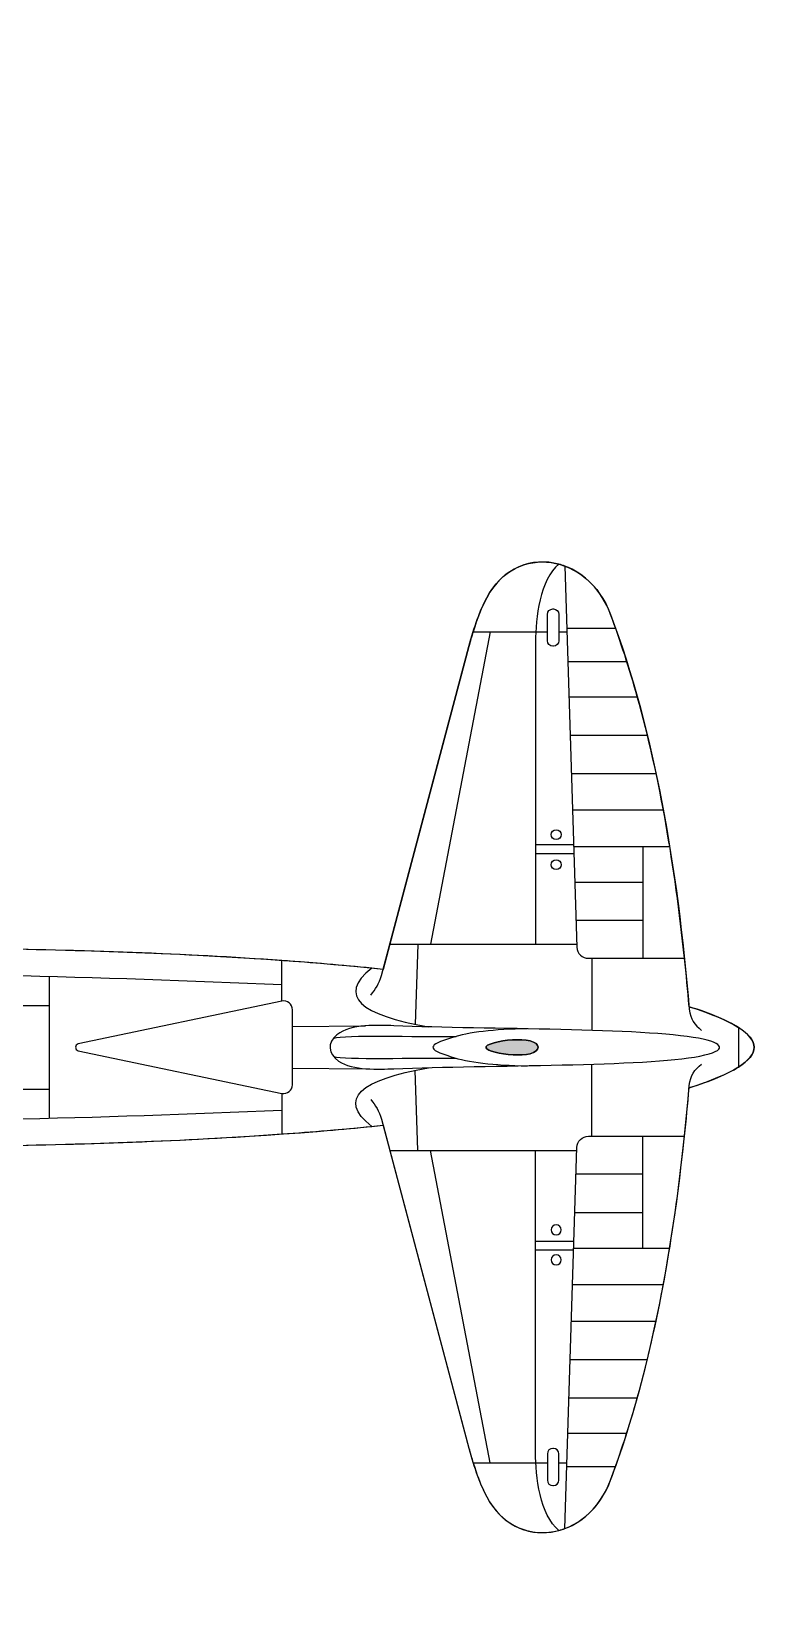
# Model space of a CAD drawing. Extents: x 34 to 386, y 42 to 323.
# Drawn here: x 132.6 to 183, y 111 to 217 of the extents above; entities that cross this region are included whole.
import ezdxf

# ---------------------------------------------------------------- set-up
doc = ezdxf.new("R2010")
doc.units = 0
doc.header["$MEASUREMENT"] = 0
doc.layers.add('4-VIEW', color=7, linetype='CONTINUOUS')
doc.layers.add('SOLIDS', color=7, linetype='CONTINUOUS')

msp = doc.modelspace()

# ---------------------------------------------------------------- hatches: boundary and pattern name
at = {"layer": 'SOLIDS'}
h = msp.add_hatch(color=7, dxfattribs=at)
edge = h.paths.add_edge_path()
edge.add_spline(control_points=[(163.9, 148.48), (163.07, 148.24), (163.25, 148.03), (163.97, 147.84), (164.66, 147.65), (165.71, 147.59), (166.34, 147.74), (167.04, 147.91), (167.05, 148.43), (166.34, 148.61), (165.69, 148.76), (164.58, 148.68), (163.9, 148.48)], knot_values=[0, 0, 0, 0, 1, 1, 1, 2, 2, 2, 3, 3, 3, 4, 4, 4, 4], degree=3, periodic=1)

# ---------------------------------------------------------------- linework, layer by layer
at = {"layer": '4-VIEW', "color": 7}
for points in [[(163.64, 176.32), (159.58, 155.15)], [(162.48, 176.32), (167.5, 176.32)], [(168.28, 176.32), (168.83, 176.32)], [(168.82, 176.56), (172.11, 176.56)], [(168.89, 174.31), (172.86, 174.31)], [(168.97, 171.92), (173.59, 171.92)], [(169.05, 169.32), (174.26, 169.32)], [(169.13, 166.73), (174.82, 166.73)], [(169.21, 164.25), (175.34, 164.25)], [(166.7, 161.9), (169.27, 161.9)], [(166.7, 161.31), (169.29, 161.31)], [(169.29, 161.77), (175.78, 161.77)], [(173.97, 161.77), (173.97, 154.2)], [(169.36, 159.37), (173.97, 159.37)], [(173.97, 156.76), (169.45, 156.76)], [(156.83, 155.15), (169.48, 155.15)], [(158.73, 155.15), (158.56, 149.72)], [(149.52, 151.3), (149.52, 154.05)], [(170.52, 154.2), (170.52, 149.32)], [(133.79, 152.98), (133.79, 143.37)], [(127.82, 151), (133.79, 151)], [(150.24, 149.59), (155.2, 149.63)], [(180.44, 149.51), (180.44, 146.83)], [(150.24, 146.75), (155.19, 146.72)], [(158.73, 141.19), (158.56, 146.62)], [(170.52, 142.14), (170.52, 147.02)], [(127.82, 145.34), (133.79, 145.34)], [(149.52, 145.05), (149.52, 142.3)], [(173.97, 134.57), (173.97, 142.14)], [(156.83, 141.19), (169.48, 141.19)], [(163.64, 120.02), (159.58, 141.19)], [(173.97, 139.58), (169.45, 139.58)], [(169.36, 136.98), (173.97, 136.98)], [(166.7, 135.04), (169.29, 135.04)], [(166.7, 134.45), (169.27, 134.45)], [(169.29, 134.57), (175.78, 134.57)], [(169.21, 132.09), (175.34, 132.09)], [(169.13, 129.61), (174.82, 129.61)], [(169.05, 127.03), (174.26, 127.03)], [(168.97, 124.42), (173.59, 124.42)], [(168.89, 122.04), (172.86, 122.04)], [(162.48, 120.02), (167.5, 120.02)], [(168.28, 120.02), (168.83, 120.02)], [(168.82, 119.78), (172.11, 119.78)]]:
    msp.add_lwpolyline(points, dxfattribs=at)
for points, knots in [([(155.56, 151.71), (155.86, 152.11), (156.12, 152.48), (156.27, 153.04), (156.27, 153.04), (162.19, 175.33), (162.19, 175.33), (162.54, 176.66), (162.94, 177.76), (163.4, 178.63), (165.39, 182.37), (170.24, 181.61), (171.78, 177.5), (174.75, 169.55), (176.29, 160.44), (177.11, 150.76), (177.17, 150.05), (177.49, 149.69), (177.93, 149.32)], [0, 0, 0, 0, 1, 1, 1, 2, 2, 2, 3, 3, 3, 4, 4, 4, 5, 5, 5, 6, 6, 6, 6]), ([(168.28, 180.9), (167, 179.88), (166.7, 177.22), (166.7, 175.65), (166.7, 175.65), (166.7, 155.15), (166.7, 155.15)], [0, 0, 0, 0, 1, 1, 1, 2, 2, 2, 2]), ([(168.69, 180.77), (168.69, 180.77), (169.5, 154.96), (169.5, 154.96), (169.51, 154.54), (169.86, 154.2), (170.28, 154.2), (170.28, 154.2), (176.78, 154.2), (176.78, 154.2)], [0, 0, 0, 0, 1, 1, 1, 2, 2, 2, 3, 3, 3, 3]), ([(167.87, 175.35), (167.87, 175.35), (167.92, 175.35), (167.92, 175.35), (168.12, 175.35), (168.28, 175.51), (168.28, 175.71), (168.28, 175.71), (168.28, 177.5), (168.28, 177.5), (168.28, 177.7), (168.12, 177.87), (167.92, 177.87), (167.92, 177.87), (167.87, 177.87), (167.87, 177.87), (167.67, 177.87), (167.5, 177.7), (167.5, 177.5), (167.5, 177.5), (167.5, 175.71), (167.5, 175.71), (167.5, 175.51), (167.67, 175.35), (167.87, 175.35), (167.87, 175.35), (167.87, 175.35), (167.87, 175.35)], [0, 0, 0, 0, 1, 1, 1, 2, 2, 2, 3, 3, 3, 4, 4, 4, 5, 5, 5, 6, 6, 6, 7, 7, 7, 8, 8, 8, 9, 9, 9, 9]), ([(168.1, 162.24), (168.28, 162.24), (168.44, 162.39), (168.44, 162.58), (168.44, 162.76), (168.28, 162.91), (168.1, 162.91), (167.91, 162.91), (167.76, 162.76), (167.76, 162.58), (167.76, 162.39), (167.91, 162.24), (168.1, 162.24), (168.1, 162.24), (168.1, 162.24), (168.1, 162.24)], [0, 0, 0, 0, 1, 1, 1, 2, 2, 2, 3, 3, 3, 4, 4, 4, 5, 5, 5, 5]), ([(168.1, 160.21), (168.28, 160.21), (168.44, 160.36), (168.44, 160.54), (168.44, 160.73), (168.28, 160.88), (168.1, 160.88), (167.91, 160.88), (167.76, 160.73), (167.76, 160.54), (167.76, 160.36), (167.91, 160.21), (168.1, 160.21), (168.1, 160.21), (168.1, 160.21), (168.1, 160.21)], [0, 0, 0, 0, 1, 1, 1, 2, 2, 2, 3, 3, 3, 4, 4, 4, 5, 5, 5, 5]), ([(156.4, 153.45), (144.64, 154.67), (131.48, 154.92), (118.01, 154.95), (117.65, 154.95), (117.35, 154.93), (117, 154.88), (103.22, 152.82), (88.05, 151.95), (80.13, 154.47), (79.49, 154.67), (78.92, 154.76), (78.25, 154.78), (53.67, 155.35), (39.48, 153.81), (35.76, 150.13), (34.4, 148.79), (34.51, 147.34), (35.91, 146.07), (39.85, 142.5), (53.98, 141), (78.25, 141.56), (78.92, 141.58), (79.49, 141.67), (80.13, 141.88), (88.05, 144.39), (103.22, 143.52), (117, 141.46), (117.35, 141.41), (117.65, 141.39), (118.01, 141.39), (131.48, 141.42), (144.64, 141.67), (156.4, 142.89)], [0, 0, 0, 0, 1, 1, 1, 2, 2, 2, 3, 3, 3, 4, 4, 4, 5, 5, 5, 6, 6, 6, 7, 7, 7, 8, 8, 8, 9, 9, 9, 10, 10, 10, 11, 11, 11, 11]), ([(135.75, 148.4), (135.75, 148.4), (149.52, 151.3), (149.52, 151.3), (149.89, 151.37), (150.24, 151.09), (150.24, 150.72), (150.24, 150.72), (150.24, 145.63), (150.24, 145.63), (150.24, 145.25), (149.89, 144.97), (149.52, 145.05), (149.52, 145.05), (135.75, 147.94), (135.75, 147.94), (135.5, 147.99), (135.5, 148.35), (135.75, 148.4), (135.75, 148.4), (135.75, 148.4), (135.75, 148.4)], [0, 0, 0, 0, 1, 1, 1, 2, 2, 2, 3, 3, 3, 4, 4, 4, 5, 5, 5, 6, 6, 6, 7, 7, 7, 7]), ([(153.26, 149.02), (154.18, 149.78), (156.09, 149.67), (157.1, 149.63), (163.53, 149.37), (173.94, 149.49), (177.74, 148.78), (179.48, 148.46), (179.74, 147.95), (177.83, 147.58), (174.11, 146.85), (163.59, 146.98), (157.1, 146.72), (156.13, 146.68), (154.32, 146.58), (153.37, 147.24), (152.66, 147.74), (152.58, 148.46), (153.26, 149.02), (153.26, 149.02), (153.26, 149.02), (153.26, 149.02)], [0, 0, 0, 0, 1, 1, 1, 2, 2, 2, 3, 3, 3, 4, 4, 4, 5, 5, 5, 6, 6, 6, 7, 7, 7, 7]), ([(166.15, 149.42), (163.86, 149.4), (162.19, 149.19), (161.02, 148.82), (159.39, 148.31), (159.3, 148.07), (160.98, 147.53), (162.15, 147.16), (163.83, 146.94), (166.15, 146.92)], [0, 0, 0, 0, 1, 1, 1, 2, 2, 2, 3, 3, 3, 3]), ([(163.9, 148.48), (164.58, 148.68), (165.69, 148.76), (166.34, 148.61), (167.05, 148.43), (167.04, 147.91), (166.34, 147.74), (165.71, 147.59), (164.66, 147.65), (163.97, 147.84), (163.25, 148.03), (163.07, 148.24), (163.9, 148.48), (163.9, 148.48), (163.9, 148.48), (163.9, 148.48)], [0, 0, 0, 0, 1, 1, 1, 2, 2, 2, 3, 3, 3, 4, 4, 4, 5, 5, 5, 5]), ([(155.56, 144.63), (155.86, 144.24), (156.12, 143.86), (156.27, 143.3), (156.27, 143.3), (162.19, 121.02), (162.19, 121.02), (162.54, 119.69), (162.94, 118.58), (163.4, 117.71), (165.39, 113.97), (170.24, 114.73), (171.78, 118.84), (174.75, 126.79), (176.29, 135.9), (177.11, 145.58), (177.17, 146.29), (177.49, 146.65), (177.93, 147.03)], [0, 0, 0, 0, 1, 1, 1, 2, 2, 2, 3, 3, 3, 4, 4, 4, 5, 5, 5, 6, 6, 6, 6]), ([(168.69, 115.57), (168.69, 115.57), (169.5, 141.38), (169.5, 141.38), (169.51, 141.81), (169.86, 142.14), (170.28, 142.14), (170.28, 142.14), (176.78, 142.14), (176.78, 142.14)], [0, 0, 0, 0, 1, 1, 1, 2, 2, 2, 3, 3, 3, 3]), ([(168.28, 115.44), (167, 116.46), (166.7, 119.13), (166.7, 120.7), (166.7, 120.7), (166.7, 141.19), (166.7, 141.19)], [0, 0, 0, 0, 1, 1, 1, 2, 2, 2, 2]), ([(168.1, 136.14), (168.28, 136.14), (168.44, 135.99), (168.44, 135.8), (168.44, 135.61), (168.28, 135.46), (168.1, 135.46), (167.91, 135.46), (167.76, 135.61), (167.76, 135.8), (167.76, 135.99), (167.91, 136.14), (168.1, 136.14), (168.1, 136.14), (168.1, 136.14), (168.1, 136.14)], [0, 0, 0, 0, 1, 1, 1, 2, 2, 2, 3, 3, 3, 4, 4, 4, 5, 5, 5, 5]), ([(168.1, 134.11), (168.28, 134.11), (168.44, 133.95), (168.44, 133.77), (168.44, 133.58), (168.28, 133.43), (168.1, 133.43), (167.91, 133.43), (167.76, 133.58), (167.76, 133.77), (167.76, 133.95), (167.91, 134.11), (168.1, 134.11), (168.1, 134.11), (168.1, 134.11), (168.1, 134.11)], [0, 0, 0, 0, 1, 1, 1, 2, 2, 2, 3, 3, 3, 4, 4, 4, 5, 5, 5, 5]), ([(167.87, 121), (167.87, 121), (167.92, 121), (167.92, 121), (168.12, 121), (168.28, 120.83), (168.28, 120.63), (168.28, 120.63), (168.28, 118.84), (168.28, 118.84), (168.28, 118.64), (168.12, 118.48), (167.92, 118.48), (167.92, 118.48), (167.87, 118.48), (167.87, 118.48), (167.67, 118.48), (167.5, 118.64), (167.5, 118.84), (167.5, 118.84), (167.5, 120.63), (167.5, 120.63), (167.5, 120.83), (167.67, 121), (167.87, 121), (167.87, 121), (167.87, 121), (167.87, 121)], [0, 0, 0, 0, 1, 1, 1, 2, 2, 2, 3, 3, 3, 4, 4, 4, 5, 5, 5, 6, 6, 6, 7, 7, 7, 8, 8, 8, 9, 9, 9, 9])]:
    msp.add_open_spline(points, degree=3, knots=knots, dxfattribs=at)
for points in [[(111.72, 153.28), (124.55, 153.26), (137.16, 152.98), (149.52, 152.42)], [(155.61, 153.53), (153.24, 151.64), (154.88, 150.37), (159.45, 149.55)], [(177.1, 150.92), (182.96, 149.06), (182.96, 147.28), (177.1, 145.42)], [(153.04, 148.8), (153.74, 149.02), (158.56, 148.87), (161.32, 148.91)], [(153.04, 147.54), (153.74, 147.32), (158.56, 147.47), (161.32, 147.43)], [(155.61, 142.81), (153.24, 144.7), (154.88, 145.97), (159.45, 146.79)], [(111.72, 143.07), (124.55, 143.09), (137.16, 143.37), (149.52, 143.92)]]:
    msp.add_open_spline(points, degree=3, dxfattribs=at)
at = {"layer": 'SOLIDS'}
for points, knots in [([(78.25, 141.56), (67.95, 141.32), (59.48, 141.46), (52.83, 141.96), (51.58, 142.06), (50.39, 142.16), (49.26, 142.29), (47.65, 142.46), (46.16, 142.66), (44.82, 142.89), (43.26, 143.16), (41.89, 143.46), (40.7, 143.8), (39.5, 144.14), (38.49, 144.52), (37.65, 144.93), (36.94, 145.28), (36.36, 145.66), (35.91, 146.07), (34.51, 147.34), (34.4, 148.79), (35.76, 150.13), (36.23, 150.59), (36.86, 151.02), (37.65, 151.41), (38.49, 151.83), (39.5, 152.2), (40.7, 152.54), (41.89, 152.88), (43.26, 153.18), (44.82, 153.45), (46.16, 153.68), (47.65, 153.88), (49.26, 154.06), (50.39, 154.18), (51.58, 154.29), (52.83, 154.38), (59.48, 154.89), (67.95, 155.02), (78.25, 154.78), (78.59, 154.77), (78.9, 154.74), (79.2, 154.69), (79.47, 154.85), (79.68, 154.98), (79.93, 155.05), (79.93, 155.05), (80.07, 166.35), (80.07, 166.35), (77.01, 166.35), (72.57, 166.05), (71.87, 169.96), (71.83, 170.18), (71.8, 170.41), (71.79, 170.66), (71.74, 171.52), (71.7, 172.35), (71.69, 173.17), (71.69, 173.17), (71.12, 173.17), (71.12, 173.17), (71.12, 172.88), (70.89, 172.65), (70.6, 172.65), (70.6, 172.65), (69.7, 172.65), (69.7, 172.65), (69.63, 172.65), (69.56, 172.67), (69.5, 172.69), (69.49, 172.7), (69.48, 172.7), (69.48, 172.7), (69.48, 172.7), (68.65, 173.06), (68.65, 173.06), (68.39, 173.18), (68.22, 173.41), (68.21, 173.69), (68.21, 173.69), (66.32, 173.69), (66.32, 173.69), (66.01, 173.69), (65.75, 173.95), (65.75, 174.26), (65.75, 174.26), (65.75, 174.64), (65.75, 174.64), (65.75, 174.95), (66.01, 175.21), (66.32, 175.21), (66.32, 175.21), (68.26, 175.21), (68.26, 175.21), (68.31, 175.33), (68.4, 175.44), (68.52, 175.53), (68.52, 175.53), (69.38, 176.13), (69.38, 176.13), (69.46, 176.21), (69.58, 176.25), (69.7, 176.25), (69.7, 176.25), (70.6, 176.25), (70.6, 176.25), (70.86, 176.25), (71.07, 176.06), (71.11, 175.81), (71.11, 175.81), (71.69, 175.81), (71.69, 175.81), (71.71, 176.56), (71.74, 177.32), (71.78, 178.1), (71.79, 178.23), (71.8, 178.36), (71.82, 178.48), (72.33, 182.78), (77.08, 182.14), (80.27, 182.14), (80.27, 182.14), (80.44, 195.42), (80.44, 195.42), (80.44, 195.42), (80.6, 208.08), (80.6, 208.08), (80.6, 208.08), (80.77, 221.08), (80.77, 221.08), (80.77, 221.08), (80.98, 237.82), (80.98, 237.82), (80.98, 238.18), (81, 238.51), (81.04, 238.82), (81.46, 242.68), (84.03, 243.81), (86.93, 243.05), (87.86, 242.81), (88.82, 242.37), (89.75, 241.76), (90.8, 241.08), (91.82, 240.19), (92.71, 239.13), (93.29, 238.43), (93.82, 237.67), (94.27, 236.84), (94.83, 235.81), (95.28, 234.7), (95.56, 233.51), (95.56, 233.51), (96.24, 230.67), (96.24, 230.67), (96.24, 230.67), (96.94, 227.71), (96.94, 227.71), (96.94, 227.71), (97.69, 224.58), (97.69, 224.58), (97.69, 224.58), (98.47, 221.27), (98.47, 221.27), (98.47, 221.27), (99.81, 215.67), (99.81, 215.67), (99.81, 215.67), (102.21, 205.59), (102.21, 205.59), (102.21, 205.59), (103.74, 199.16), (103.74, 199.16), (103.74, 199.16), (104.26, 196.96), (104.26, 196.96), (104.26, 196.96), (108.18, 180.48), (108.18, 180.48), (108.36, 180.44), (108.52, 180.37), (108.68, 180.27), (109.51, 179.73), (110.94, 179.25), (112.66, 178.77), (115.41, 178), (118.9, 177.24), (121.84, 176.24), (123.13, 175.8), (124.33, 175.32), (125.3, 174.77), (125.51, 174.66), (125.51, 174.36), (125.3, 174.24), (121.48, 172.07), (115.46, 171.13), (112.66, 169.54), (112.19, 169.27), (111.81, 168.99), (111.54, 168.67), (111.54, 168.67), (113.8, 158.77), (113.8, 158.77), (113.8, 158.77), (114.4, 156.13), (114.4, 156.13), (114.63, 156.07), (114.84, 155.97), (115.05, 155.84), (115.05, 155.84), (116.66, 154.83), (116.66, 154.83), (116.77, 154.85), (116.89, 154.86), (117, 154.88), (117.35, 154.93), (117.65, 154.95), (118.01, 154.95), (121.68, 154.95), (125.33, 154.92), (128.93, 154.86), (136.03, 154.75), (142.95, 154.52), (149.52, 154.05), (151.59, 153.9), (153.62, 153.73), (155.61, 153.53), (155.87, 153.51), (156.12, 153.48), (156.38, 153.45), (156.38, 153.45), (156.83, 155.15), (156.83, 155.15), (156.83, 155.15), (162.19, 175.33), (162.19, 175.33), (162.28, 175.67), (162.38, 176.01), (162.48, 176.32), (162.75, 177.22), (163.06, 177.99), (163.4, 178.63), (164.5, 180.7), (166.47, 181.39), (168.28, 180.9), (168.42, 180.87), (168.56, 180.82), (168.69, 180.77), (169.99, 180.28), (171.15, 179.17), (171.78, 177.5), (172.45, 175.7), (173.05, 173.84), (173.59, 171.92), (175.13, 166.4), (176.13, 160.44), (176.78, 154.2), (176.9, 153.12), (177, 152.02), (177.1, 150.92), (178.6, 150.45), (179.71, 149.98), (180.44, 149.51), (181.84, 148.61), (181.84, 147.73), (180.43, 146.83), (179.7, 146.36), (178.59, 145.9), (177.1, 145.42), (177, 144.32), (176.9, 143.23), (176.78, 142.14), (176.13, 135.91), (175.13, 129.94), (173.59, 124.42), (173.05, 122.5), (172.45, 120.64), (171.78, 118.84), (171.15, 117.18), (169.99, 116.06), (168.69, 115.57), (168.56, 115.52), (168.42, 115.48), (168.28, 115.44), (166.47, 114.95), (164.5, 115.64), (163.4, 117.71), (163.06, 118.36), (162.75, 119.13), (162.48, 120.02), (162.38, 120.34), (162.28, 120.67), (162.19, 121.02), (162.19, 121.02), (156.83, 141.19), (156.83, 141.19), (156.83, 141.19), (156.38, 142.89), (156.38, 142.89), (156.12, 142.86), (155.87, 142.84), (155.61, 142.81), (153.62, 142.61), (151.59, 142.44), (149.52, 142.3), (142.95, 141.82), (136.03, 141.59), (128.93, 141.48), (125.33, 141.42), (121.68, 141.4), (118.01, 141.39), (117.65, 141.39), (117.35, 141.41), (117, 141.46), (116.89, 141.48), (116.77, 141.5), (116.66, 141.51), (116.66, 141.51), (115.05, 140.5), (115.05, 140.5), (114.84, 140.37), (114.63, 140.27), (114.4, 140.21), (114.4, 140.21), (113.8, 137.57), (113.8, 137.57), (113.8, 137.57), (111.54, 127.67), (111.54, 127.67), (111.81, 127.36), (112.19, 127.07), (112.66, 126.8), (115.46, 125.21), (121.48, 124.27), (125.3, 122.11), (125.51, 121.99), (125.51, 121.69), (125.3, 121.57), (124.33, 121.02), (123.13, 120.54), (121.84, 120.1), (118.9, 119.11), (115.41, 118.34), (112.66, 117.57), (110.94, 117.09), (109.51, 116.61), (108.68, 116.07), (108.52, 115.97), (108.36, 115.9), (108.18, 115.86), (108.18, 115.86), (104.26, 99.38), (104.26, 99.38), (104.26, 99.38), (103.74, 97.18), (103.74, 97.18), (103.74, 97.18), (102.21, 90.75), (102.21, 90.75), (102.21, 90.75), (99.81, 80.67), (99.81, 80.67), (99.81, 80.67), (98.47, 75.07), (98.47, 75.07), (98.47, 75.07), (97.69, 71.76), (97.69, 71.76), (97.69, 71.76), (96.94, 68.63), (96.94, 68.63), (96.94, 68.63), (96.24, 65.67), (96.24, 65.67), (96.24, 65.67), (95.56, 62.84), (95.56, 62.84), (95.28, 61.65), (94.83, 60.53), (94.27, 59.51), (93.82, 58.68), (93.29, 57.91), (92.71, 57.22), (91.02, 55.21), (88.9, 53.81), (86.93, 53.29), (84.03, 52.53), (81.46, 53.66), (81.04, 57.52), (81, 57.84), (80.98, 58.17), (80.98, 58.52), (80.98, 58.52), (80.77, 75.26), (80.77, 75.26), (80.77, 75.26), (80.6, 88.26), (80.6, 88.26), (80.6, 88.26), (80.44, 100.92), (80.44, 100.92), (80.44, 100.92), (80.27, 114.2), (80.27, 114.2), (77.08, 114.2), (72.33, 113.57), (71.82, 117.86), (71.8, 117.99), (71.79, 118.11), (71.78, 118.24), (71.74, 119.03), (71.71, 119.78), (71.69, 120.53), (71.69, 120.53), (71.11, 120.53), (71.11, 120.53), (71.07, 120.28), (70.86, 120.09), (70.6, 120.09), (70.6, 120.09), (69.7, 120.09), (69.7, 120.09), (69.58, 120.09), (69.46, 120.14), (69.38, 120.21), (69.38, 120.21), (68.52, 120.81), (68.52, 120.81), (68.4, 120.9), (68.31, 121.01), (68.26, 121.14), (68.26, 121.14), (66.32, 121.14), (66.32, 121.14), (66.01, 121.14), (65.75, 121.39), (65.75, 121.71), (65.75, 121.71), (65.75, 122.08), (65.75, 122.08), (65.75, 122.39), (66.01, 122.65), (66.32, 122.65), (66.32, 122.65), (68.21, 122.65), (68.21, 122.65), (68.22, 122.93), (68.39, 123.17), (68.65, 123.28), (68.65, 123.28), (69.5, 123.65), (69.5, 123.65), (69.56, 123.68), (69.63, 123.69), (69.7, 123.69), (69.7, 123.69), (70.6, 123.69), (70.6, 123.69), (70.89, 123.69), (71.12, 123.46), (71.12, 123.18), (71.12, 123.18), (71.69, 123.18), (71.69, 123.18), (71.7, 124), (71.74, 124.82), (71.79, 125.69), (71.8, 125.93), (71.83, 126.16), (71.87, 126.38), (72.57, 130.29), (77.01, 129.99), (80.07, 129.99), (80.07, 129.99), (79.93, 141.3), (79.93, 141.3), (79.68, 141.37), (79.47, 141.5), (79.2, 141.65), (78.9, 141.6), (78.59, 141.57), (78.25, 141.56)], [0, 0, 0, 0, 1, 1, 1, 2, 2, 2, 3, 3, 3, 4, 4, 4, 5, 5, 5, 6, 6, 6, 7, 7, 7, 8, 8, 8, 9, 9, 9, 10, 10, 10, 11, 11, 11, 12, 12, 12, 13, 13, 13, 14, 14, 14, 15, 15, 15, 16, 16, 16, 17, 17, 17, 18, 18, 18, 19, 19, 19, 20, 20, 20, 21, 21, 21, 22, 22, 22, 23, 23, 23, 24, 24, 24, 25, 25, 25, 26, 26, 26, 27, 27, 27, 28, 28, 28, 29, 29, 29, 30, 30, 30, 31, 31, 31, 32, 32, 32, 33, 33, 33, 34, 34, 34, 35, 35, 35, 36, 36, 36, 37, 37, 37, 38, 38, 38, 39, 39, 39, 40, 40, 40, 41, 41, 41, 42, 42, 42, 43, 43, 43, 44, 44, 44, 45, 45, 45, 46, 46, 46, 47, 47, 47, 48, 48, 48, 49, 49, 49, 50, 50, 50, 51, 51, 51, 52, 52, 52, 53, 53, 53, 54, 54, 54, 55, 55, 55, 56, 56, 56, 57, 57, 57, 58, 58, 58, 59, 59, 59, 60, 60, 60, 61, 61, 61, 62, 62, 62, 63, 63, 63, 64, 64, 64, 65, 65, 65, 66, 66, 66, 67, 67, 67, 68, 68, 68, 69, 69, 69, 70, 70, 70, 71, 71, 71, 72, 72, 72, 73, 73, 73, 74, 74, 74, 75, 75, 75, 76, 76, 76, 77, 77, 77, 78, 78, 78, 79, 79, 79, 80, 80, 80, 81, 81, 81, 82, 82, 82, 83, 83, 83, 84, 84, 84, 85, 85, 85, 86, 86, 86, 87, 87, 87, 88, 88, 88, 89, 89, 89, 90, 90, 90, 91, 91, 91, 92, 92, 92, 93, 93, 93, 94, 94, 94, 95, 95, 95, 96, 96, 96, 97, 97, 97, 98, 98, 98, 99, 99, 99, 100, 100, 100, 101, 101, 101, 102, 102, 102, 103, 103, 103, 104, 104, 104, 105, 105, 105, 106, 106, 106, 107, 107, 107, 108, 108, 108, 109, 109, 109, 110, 110, 110, 111, 111, 111, 112, 112, 112, 113, 113, 113, 114, 114, 114, 115, 115, 115, 116, 116, 116, 117, 117, 117, 118, 118, 118, 119, 119, 119, 120, 120, 120, 121, 121, 121, 122, 122, 122, 123, 123, 123, 124, 124, 124, 125, 125, 125, 126, 126, 126, 127, 127, 127, 128, 128, 128, 129, 129, 129, 130, 130, 130, 131, 131, 131, 132, 132, 132, 133, 133, 133, 134, 134, 134, 135, 135, 135, 136, 136, 136, 137, 137, 137, 138, 138, 138, 139, 139, 139, 140, 140, 140, 141, 141, 141, 142, 142, 142, 143, 143, 143, 144, 144, 144, 145, 145, 145, 146, 146, 146, 147, 147, 147, 148, 148, 148, 149, 149, 149, 150, 150, 150, 151, 151, 151, 152, 152, 152, 153, 153, 153, 154, 154, 154, 155, 155, 155, 156, 156, 156, 157, 157, 157, 158, 158, 158, 159, 159, 159, 160, 160, 160, 160]), ([(163.9, 148.48), (163.07, 148.24), (163.25, 148.03), (163.97, 147.84), (164.66, 147.65), (165.71, 147.59), (166.34, 147.74), (167.04, 147.91), (167.05, 148.43), (166.34, 148.61), (165.69, 148.76), (164.58, 148.68), (163.9, 148.48)], [0, 0, 0, 0, 1, 1, 1, 2, 2, 2, 3, 3, 3, 4, 4, 4, 4])]:
    msp.add_open_spline(points, degree=3, knots=knots, dxfattribs=at)

doc.saveas('drawing.dxf')
